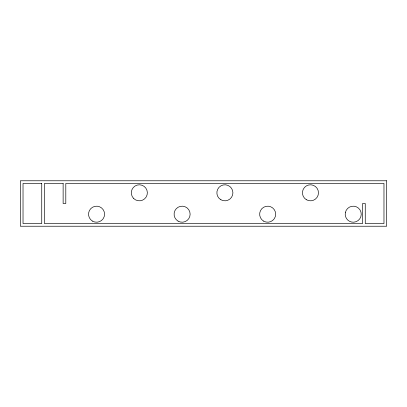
<?xml version="1.0" encoding="UTF-8"?>
<svg xmlns="http://www.w3.org/2000/svg" width="407" height="407" viewBox="0 0 407 407"><rect width="100%" height="100%" fill="white"/><g stroke="black" fill="none" stroke-linecap="round" stroke-linejoin="round"><path stroke-width="0.61" d="M345.365 212.622L345.222 214.713A8.023 8.023 0 0 0 351.658 222.059L353.749 222.202A8.023 8.023 0 0 0 361.248 214.377A8.023 8.023 0 0 0 354.105 206.222A8.023 8.023 0 0 0 345.365 212.622M386.65 180.774L20.35 180.774L20.35 226.226L386.65 226.226L386.65 180.774M41.738 183.445L23.026 183.445L23.026 223.555L41.738 223.555L41.738 183.445M63.131 183.445L44.414 183.445L44.414 223.555L362.586 223.555L362.586 203.5L365.262 203.5L365.262 223.555L383.974 223.555L383.974 183.445L65.802 183.445L65.802 203.5L63.131 203.5L63.131 183.445M92.542 221.143A8.023 8.023 0 0 0 104.574 214.194A8.023 8.023 0 0 0 92.542 207.249A8.023 8.023 0 0 0 92.542 221.143M133.659 198.479A8.023 8.023 0 0 0 147.08 194.882A8.023 8.023 0 0 0 137.256 185.058A8.023 8.023 0 0 0 133.659 198.479M178.098 221.143A8.023 8.023 0 0 0 190.13 214.194A8.023 8.023 0 0 0 178.098 207.249A8.023 8.023 0 0 0 178.098 221.143M220.879 199.751A8.023 8.023 0 0 0 232.911 192.806A8.023 8.023 0 0 0 220.879 185.857A8.023 8.023 0 0 0 220.879 199.751M263.66 221.143A8.023 8.023 0 0 0 275.692 214.194A8.023 8.023 0 0 0 263.66 207.249A8.023 8.023 0 0 0 263.66 221.143M306.44 199.751A8.023 8.023 0 0 0 318.472 192.806A8.023 8.023 0 0 0 306.44 185.857A8.023 8.023 0 0 0 306.44 199.751"/></g></svg>
